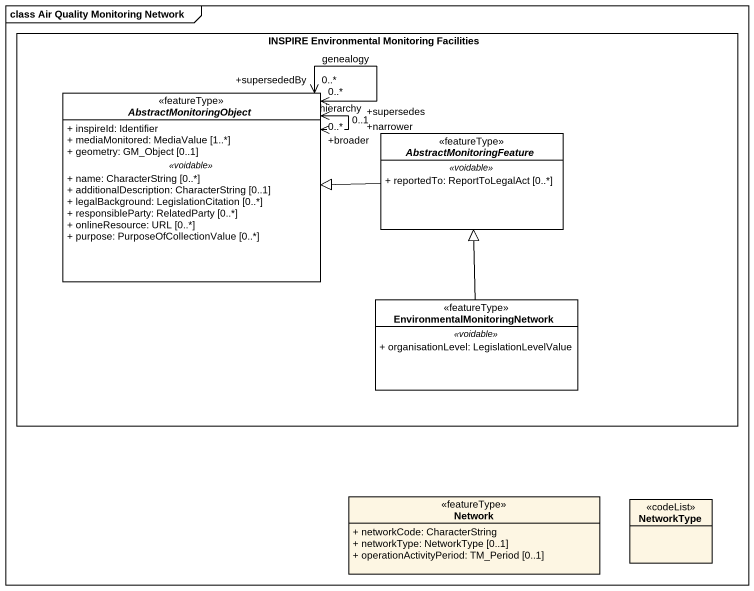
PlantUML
@startuml
mainframe class Air Quality Monitoring Network
hide circle
hide empty members
skinparam classAttributeIconSize 0
rectangle "INSPIRE Environmental Monitoring Facilities" as INSPIRE_Environmental {
  abstract class AbstractMonitoringObject <<featureType>> #FFFFFF {
    + inspireId: Identifier
    + mediaMonitored: MediaValue [1..*]
    + geometry: GM_Object [0..1]
    .. <<voidable>> ..
    + name: CharacterString [0..*]
    + additionalDescription: CharacterString [0..1]
    + legalBackground: LegislationCitation [0..*]
    + responsibleParty: RelatedParty [0..*]
    + onlineResource: URL [0..*]
    + purpose: PurposeOfCollectionValue [0..*]
  }
  abstract class AbstractMonitoringFeature <<featureType>> #FFFFFF {
    .. <<voidable>> ..
    + reportedTo: ReportToLegalAct [0..*]
  }
  class "EnvironmentalMonitoringNetwork" as EnvironmentalMonitoringNetwo <<featureType>> #FFFFFF {
    .. <<voidable>> ..
    + organisationLevel: LegislationLevelValue
  }
}
class "Network" as Network_ <<featureType>> {
  + networkCode: CharacterString
  + networkType: NetworkType [0..1]
  + operationActivityPeriod: TM_Period [0..1]
}
class NetworkType <<codeList>>
AbstractMonitoringObject "+broader\n0..1" <--> "+narrower\n0..*" AbstractMonitoringObject : hierarchy
AbstractMonitoringObject "+supersedes\n0..*" <--> "+supersededBy\n0..*" AbstractMonitoringObject : genealogy
AbstractMonitoringFeature -left-|> AbstractMonitoringObject
EnvironmentalMonitoringNetwo -up-|> AbstractMonitoringFeature
@enduml
